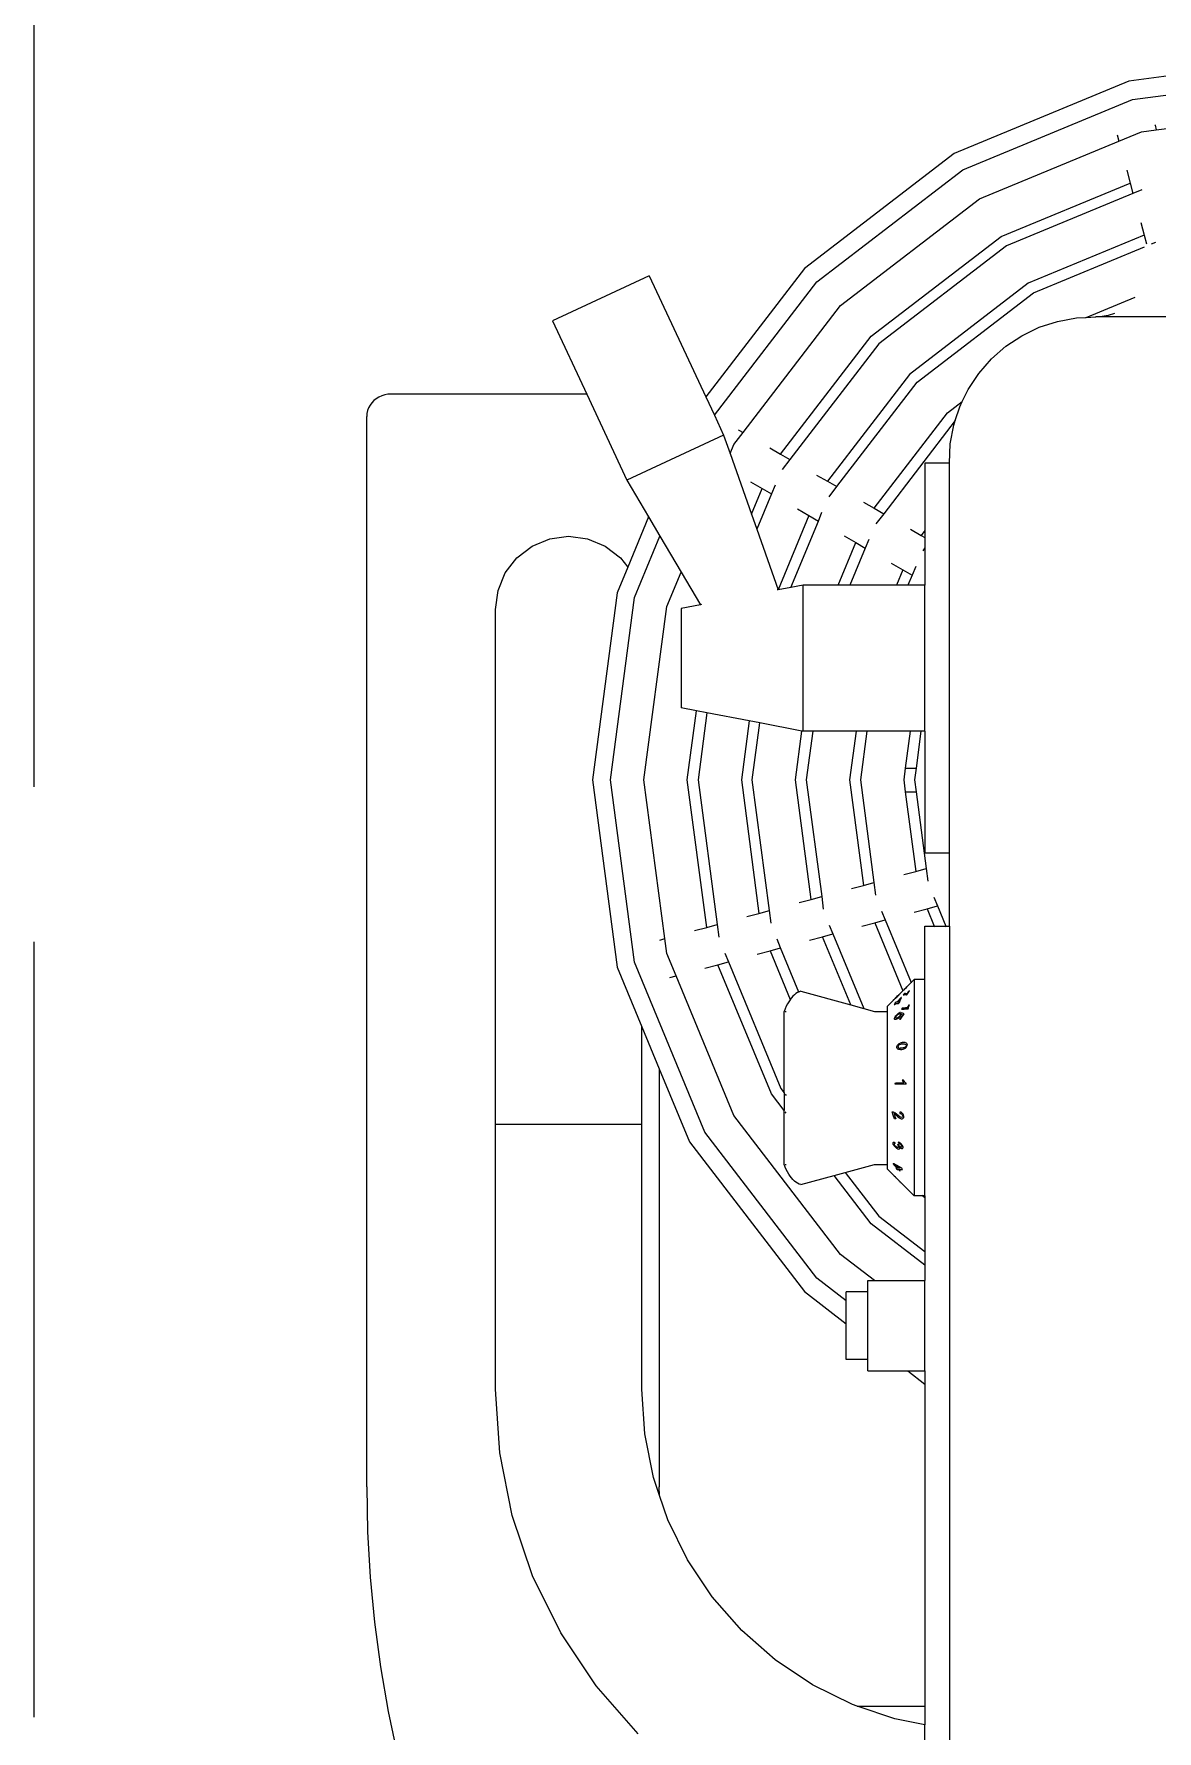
# Model space of a CAD drawing. Header units: millimetres. Extents: x -9564 to 100419, y -25359 to 24346.
# Drawn here: x 89247 to 89615, y -19297 to -18741 of the extents above; entities that cross this region are included whole.
import ezdxf

# ---------------------------------------------------------------- set-up
doc = ezdxf.new("R2010")
doc.units = ezdxf.units.MM
doc.header["$LTSCALE"] = 100
doc.linetypes.add('DASHEDX2', pattern=[3.048, 2.54, -0.508])
doc.layers.add('Area proceso', color=90, linetype='DASHEDX2')
doc.layers.add('Maquinas', color=200, linetype='Continuous')

msp = doc.modelspace()

# ---------------------------------------------------------------- linework, layer by layer
at = {"layer": 'Area proceso'}
msp.add_line((89246.73, -18733.953), (89246.73, -19549.953), dxfattribs=at)
at = {"layer": 'Maquinas'}
for p, q in [((89666.599, -18748.764), (89605.267, -18756.839)), ((89606.53, -18762.856), (89666.25, -18754.994)), ((89605.267, -18756.839), (89548.115, -18780.512)), ((89550.88, -18785.908), (89606.53, -18762.856)), ((89614.283, -18772.823), (89666.25, -18765.982)), ((89609.374, -18773.47), (89614.283, -18772.823)), ((89613.831, -18771.135), (89613.883, -18771.258)), ((89613.883, -18771.258), (89614.283, -18772.823)), ((89556.374, -18795.423), (89602.047, -18776.505)), ((89601.499, -18774.459), (89602.047, -18776.505)), ((89602.047, -18776.505), (89609.374, -18773.47)), ((89548.115, -18780.512), (89499.036, -18818.171)), ((89503.092, -18822.576), (89550.88, -18785.908)), ((89604.581, -18785.961), (89605.716, -18790.199)), ((89510.862, -18830.346), (89556.374, -18795.423)), ((89563.463, -18807.701), (89605.716, -18790.199)), ((89606.633, -18793.623), (89565.235, -18810.771)), ((89605.716, -18790.199), (89606.633, -18793.623)), ((89609.494, -18792.438), (89606.633, -18793.623)), ((89609.167, -18803.08), (89610.303, -18807.317)), ((89520.887, -18840.371), (89563.463, -18807.701)), ((89565.235, -18810.771), (89523.393, -18842.877)), ((89610.303, -18807.317), (89572.324, -18823.049)), ((89574.096, -18826.118), (89610.37, -18811.093)), ((89610.303, -18807.317), (89611.051, -18810.111)), ((89612.741, -18810.111), (89614.081, -18809.556)), ((89448.233, -18820.551), (89416.544, -18835.327)), ((89448.233, -18820.551), (89466.746, -18860.253)), ((89499.036, -18818.171), (89466.746, -18860.253)), ((89469.557, -18866.281), (89503.092, -18822.576)), ((89572.324, -18823.049), (89533.418, -18852.902)), ((89535.924, -18855.408), (89574.096, -18826.118)), ((89591.269, -18834.22), (89607.346, -18827.56)), ((89478.953, -18871.93), (89510.862, -18830.346)), ((89588.113, -18834.361), (89591.105, -18834.287)), ((89591.105, -18834.287), (89591.269, -18834.22)), ((89591.269, -18834.22), (89594.404, -18834.06)), ((89594.404, -18834.06), (89594.501, -18834.06)), ((89596.498, -18833.949), (89594.501, -18834.06)), ((89617.469, -18834.06), (89594.501, -18834.06)), ((89598.558, -18833.562), (89596.498, -18833.949)), ((89600.549, -18832.904), (89598.558, -18833.562)), ((89416.544, -18835.327), (89427.735, -18859.327)), ((89570.261, -18840.198), (89575.932, -18837.458)), ((89575.932, -18837.458), (89581.918, -18835.5)), ((89581.918, -18835.5), (89588.113, -18834.361)), ((89491.231, -18879.018), (89520.887, -18840.371)), ((89523.393, -18842.877), (89494.301, -18880.791)), ((89560.265, -18847.817), (89565.007, -18843.672)), ((89565.007, -18843.672), (89570.261, -18840.198)), ((89556.119, -18852.56), (89560.265, -18847.817)), ((89533.418, -18852.902), (89506.579, -18887.879)), ((89509.649, -18889.652), (89535.924, -18855.408)), ((89552.645, -18857.813), (89556.119, -18852.56)), ((89358.055, -18861.472), (89357.366, -18862.192)), ((89358.84, -18860.84), (89358.055, -18861.472)), ((89359.708, -18860.308), (89358.84, -18860.84)), ((89360.644, -18859.884), (89359.708, -18860.308)), ((89361.633, -18859.576), (89360.644, -18859.884)), ((89362.657, -18859.389), (89361.633, -18859.576)), ((89363.699, -18859.327), (89362.657, -18859.389)), ((89427.735, -18859.327), (89363.699, -18859.327)), ((89427.735, -18859.327), (89440.882, -18887.522)), ((89466.746, -18860.253), (89469.557, -18866.281)), ((89545.949, -18865.434), (89550.739, -18861.758)), ((89549.905, -18863.484), (89550.739, -18861.758)), ((89550.739, -18861.758), (89552.645, -18857.813)), ((89355.785, -18865.694), (89355.716, -18866.65)), ((89355.716, -18973.986), (89355.716, -18866.65)), ((89355.988, -18864.755), (89355.785, -18865.694)), ((89356.324, -18863.848), (89355.988, -18864.755)), ((89356.786, -18862.989), (89356.324, -18863.848)), ((89357.366, -18862.192), (89356.786, -18862.989)), ((89469.557, -18866.281), (89471.596, -18870.654)), ((89521.927, -18896.74), (89545.949, -18865.434)), ((89548.443, -18867.957), (89549.905, -18863.484)), ((89472.571, -18872.745), (89440.882, -18887.522)), ((89471.596, -18870.654), (89472.571, -18872.745)), ((89472.571, -18872.745), (89474.715, -18878.814)), ((89475.939, -18875.858), (89478.953, -18871.93)), ((89477.563, -18871.106), (89477.439, -18871.055)), ((89477.563, -18871.106), (89478.953, -18871.93)), ((89548.443, -18867.957), (89524.996, -18898.513)), ((89546.808, -18875.666), (89547.948, -18869.471)), ((89547.948, -18869.471), (89548.443, -18867.957)), ((89474.715, -18878.814), (89475.939, -18875.858)), ((89474.715, -18878.814), (89481.717, -18898.64)), ((89487.698, -18876.978), (89491.231, -18879.018)), ((89546.507, -18881.957), (89546.808, -18875.666)), ((89491.231, -18879.018), (89494.301, -18880.791)), ((89494.301, -18880.791), (89491.774, -18884.084)), ((89546.507, -18881.957), (89538.524, -18881.957)), ((89538.524, -18881.957), (89538.524, -18903.973)), ((89546.507, -19009.683), (89546.507, -18881.957)), ((89440.882, -18887.522), (89447.991, -18899.567)), ((89481.382, -18888.08), (89485.182, -18890.274)), ((89489.436, -18889.186), (89488.251, -18892.046)), ((89503.045, -18885.839), (89506.579, -18887.879)), ((89506.579, -18887.879), (89509.649, -18889.652)), ((89507.122, -18892.945), (89509.649, -18889.652)), ((89481.717, -18898.64), (89485.182, -18890.274)), ((89488.251, -18892.046), (89483.467, -18903.597)), ((89485.182, -18890.274), (89488.251, -18892.046)), ((89518.393, -18894.7), (89521.927, -18896.74)), ((89447.991, -18899.567), (89441.164, -18916.048)), ((89447.991, -18899.567), (89451.714, -18905.875)), ((89481.717, -18898.64), (89483.467, -18903.597)), ((89500.53, -18899.135), (89490.469, -18923.423)), ((89494.596, -18922.642), (89503.599, -18900.907)), ((89496.73, -18896.941), (89500.53, -18899.135)), ((89500.53, -18899.135), (89503.599, -18900.907)), ((89503.599, -18900.907), (89504.784, -18898.047)), ((89521.927, -18896.74), (89524.996, -18898.513)), ((89524.996, -18898.513), (89522.47, -18901.806)), ((89415.631, -18906.722), (89421.83, -18905.906)), ((89421.83, -18905.906), (89428.028, -18906.722)), ((89443.372, -18926.014), (89451.714, -18905.875)), ((89451.714, -18905.875), (89458.643, -18917.615)), ((89483.467, -18903.597), (89490.469, -18923.423)), ((89512.078, -18905.802), (89515.877, -18907.996)), ((89533.741, -18903.561), (89537.275, -18905.601)), ((89538.524, -18903.973), (89537.275, -18905.601)), ((89537.275, -18905.601), (89538.524, -18906.323)), ((89538.524, -18903.973), (89538.524, -18906.323)), ((89538.524, -18906.323), (89538.524, -18909.745)), ((89404.895, -18912.92), (89409.855, -18909.114)), ((89409.855, -18909.114), (89415.631, -18906.722)), ((89428.028, -18906.722), (89433.804, -18909.114)), ((89433.804, -18909.114), (89438.764, -18912.92)), ((89510.13, -18921.871), (89515.877, -18907.996)), ((89518.947, -18909.768), (89513.934, -18921.871)), ((89515.877, -18907.996), (89518.947, -18909.768)), ((89520.132, -18906.908), (89518.947, -18909.768)), ((89538.524, -18909.745), (89537.817, -18910.667)), ((89538.524, -18909.745), (89538.524, -18921.871)), ((89401.089, -18917.88), (89404.895, -18912.92)), ((89441.164, -18916.048), (89437.704, -18924.402)), ((89438.764, -18912.92), (89441.164, -18916.048)), ((89453.986, -18928.858), (89458.643, -18917.615)), ((89458.643, -18917.615), (89464.967, -18928.331)), ((89527.425, -18914.663), (89531.225, -18916.857)), ((89531.225, -18916.857), (89529.148, -18921.871)), ((89531.225, -18916.857), (89534.295, -18918.629)), ((89535.48, -18915.769), (89534.295, -18918.629)), ((89398.697, -18923.656), (89401.089, -18917.88)), ((89494.596, -18922.642), (89490.469, -18923.423)), ((89498.61, -18921.871), (89494.596, -18922.642)), ((89510.13, -18921.871), (89498.61, -18921.871)), ((89498.61, -18969.769), (89498.61, -18921.871)), ((89513.934, -18921.871), (89510.13, -18921.871)), ((89529.148, -18921.871), (89513.934, -18921.871)), ((89532.952, -18921.871), (89529.148, -18921.871)), ((89534.295, -18918.629), (89532.952, -18921.871)), ((89538.524, -18921.871), (89532.952, -18921.871)), ((89538.524, -18969.769), (89538.524, -18921.871)), ((89397.881, -18929.854), (89398.697, -18923.656)), ((89437.704, -18924.402), (89429.63, -18985.734)), ((89435.51, -18985.734), (89443.372, -18926.014)), ((89464.967, -18928.331), (89458.695, -18929.535)), ((89465.316, -18928.264), (89464.967, -18928.331)), ((89490.469, -18923.423), (89490.139, -18923.498)), ((89397.881, -19098.46), (89397.881, -18929.854)), ((89446.498, -18985.734), (89453.986, -18928.858)), ((89458.695, -18929.535), (89458.695, -18962.105)), ((89463.661, -18963.058), (89458.695, -18962.105)), ((89460.675, -18985.734), (89463.661, -18963.058)), ((89467.118, -18963.722), (89463.661, -18963.058)), ((89467.118, -18963.722), (89464.22, -18985.734)), ((89480.946, -18966.377), (89467.118, -18963.722)), ((89480.946, -18966.377), (89478.397, -18985.734)), ((89484.403, -18967.041), (89480.946, -18966.377)), ((89481.942, -18985.734), (89484.403, -18967.041)), ((89498.231, -18969.696), (89484.403, -18967.041)), ((89496.119, -18985.734), (89498.231, -18969.696)), ((89498.61, -18969.769), (89498.231, -18969.696)), ((89501.765, -18969.769), (89498.61, -18969.769)), ((89501.765, -18969.769), (89499.664, -18985.734)), ((89515.943, -18969.769), (89501.765, -18969.769)), ((89515.943, -18969.769), (89513.841, -18985.734)), ((89519.487, -18969.769), (89515.943, -18969.769)), ((89519.487, -18969.769), (89517.386, -18985.734)), ((89533.665, -18969.769), (89519.487, -18969.769)), ((89533.665, -18969.769), (89532.071, -18981.878)), ((89537.209, -18969.769), (89533.665, -18969.769)), ((89537.209, -18969.769), (89535.615, -18981.878)), ((89538.524, -18969.769), (89537.209, -18969.769)), ((89538.524, -18969.769), (89538.524, -19009.683)), ((89355.785, -18973.986), (89355.716, -18973.986)), ((89355.716, -19217.238), (89355.716, -18973.986)), ((89532.071, -18981.878), (89531.563, -18985.734)), ((89532.071, -18981.878), (89535.615, -18981.878)), ((89535.615, -18981.878), (89535.108, -18985.734)), ((89429.63, -18985.734), (89437.704, -19047.067)), ((89443.372, -19045.454), (89435.51, -18985.734)), ((89453.339, -19037.701), (89446.498, -18985.734)), ((89467.034, -19034.032), (89460.675, -18985.734)), ((89464.22, -18985.734), (89470.457, -19033.114)), ((89478.397, -18985.734), (89484.152, -19029.445)), ((89487.575, -19028.527), (89481.942, -18985.734)), ((89501.27, -19024.858), (89496.119, -18985.734)), ((89499.664, -18985.734), (89504.694, -19023.941)), ((89513.841, -18985.734), (89518.388, -19020.271)), ((89517.386, -18985.734), (89521.812, -19019.354)), ((89531.563, -18985.734), (89532.075, -18989.621)), ((89532.075, -18989.621), (89535.506, -19015.684)), ((89532.075, -18989.621), (89535.619, -18989.621)), ((89535.108, -18985.734), (89535.619, -18989.621)), ((89535.619, -18989.621), (89538.93, -19014.767)), ((89546.507, -19009.683), (89538.524, -19009.683)), ((89546.507, -19023.519), (89546.507, -19009.683)), ((89531.565, -19016.741), (89535.506, -19015.684)), ((89535.506, -19015.684), (89538.93, -19014.767)), ((89538.93, -19014.767), (89539.472, -19018.882)), ((89514.447, -19021.327), (89518.388, -19020.271)), ((89518.388, -19020.271), (89521.812, -19019.354)), ((89521.812, -19019.354), (89522.353, -19023.469)), ((89484.152, -19029.445), (89487.575, -19028.527)), ((89488.117, -19032.643), (89487.575, -19028.527)), ((89497.328, -19025.914), (89501.27, -19024.858)), ((89501.27, -19024.858), (89504.694, -19023.941)), ((89504.694, -19023.941), (89505.235, -19028.056)), ((89524.308, -19028.73), (89525.493, -19031.591)), ((89534.95, -19029.057), (89539.188, -19027.921)), ((89539.188, -19027.921), (89542.611, -19027.004)), ((89539.188, -19027.921), (89541.553, -19033.632)), ((89541.426, -19024.143), (89542.611, -19027.004)), ((89542.611, -19027.004), (89545.356, -19033.632)), ((89546.507, -19033.632), (89546.507, -19023.519)), ((89463.092, -19035.088), (89467.034, -19034.032)), ((89467.034, -19034.032), (89470.457, -19033.114)), ((89470.457, -19033.114), (89470.999, -19037.229)), ((89480.21, -19030.501), (89484.152, -19029.445)), ((89507.19, -19033.317), (89508.375, -19036.177)), ((89517.832, -19033.643), (89522.069, -19032.508)), ((89522.069, -19032.508), (89525.493, -19031.591)), ((89522.069, -19032.508), (89531.311, -19054.818)), ((89525.493, -19031.591), (89533.977, -19052.073)), ((89538.524, -19033.632), (89541.553, -19033.632)), ((89538.524, -19051.077), (89538.524, -19033.632)), ((89541.553, -19033.632), (89541.638, -19033.836)), ((89541.553, -19033.632), (89545.356, -19033.632)), ((89545.356, -19033.632), (89546.507, -19033.632)), ((89545.356, -19033.632), (89545.441, -19033.836)), ((89546.507, -19033.632), (89546.507, -19321.015)), ((89451.65, -19038.154), (89453.339, -19037.701)), ((89453.986, -19042.61), (89453.339, -19037.701)), ((89491.257, -19040.764), (89490.072, -19037.903)), ((89500.713, -19038.23), (89504.951, -19037.095)), ((89504.951, -19037.095), (89508.375, -19036.177)), ((89514.194, -19059.408), (89504.951, -19037.095)), ((89508.375, -19036.177), (89518.482, -19060.578)), ((89466.423, -19101.104), (89443.372, -19045.454)), ((89457.021, -19049.938), (89453.986, -19042.61)), ((89470.715, -19046.268), (89474.139, -19045.351)), ((89472.954, -19042.49), (89474.139, -19045.351)), ((89474.139, -19045.351), (89491.287, -19086.75)), ((89483.595, -19042.817), (89487.833, -19041.682)), ((89487.833, -19041.682), (89491.257, -19040.764)), ((89487.833, -19041.682), (89494.426, -19057.598)), ((89497.232, -19055.19), (89491.257, -19040.764)), ((89437.704, -19047.067), (89445.778, -19066.559)), ((89454.975, -19050.486), (89457.021, -19049.938)), ((89475.939, -19095.611), (89457.021, -19049.938)), ((89466.477, -19047.404), (89470.715, -19046.268)), ((89488.217, -19088.522), (89470.715, -19046.268)), ((89533.977, -19052.073), (89534.98, -19051.077)), ((89538.524, -19051.077), (89534.98, -19051.077)), ((89534.98, -19051.077), (89534.98, -19121.956)), ((89538.524, -19121.92), (89538.524, -19051.077)), ((89495.275, -19056.588), (89494.796, -19057.12)), ((89495.771, -19056.121), (89495.275, -19056.588)), ((89496.282, -19055.724), (89495.771, -19056.121)), ((89496.805, -19055.396), (89496.282, -19055.724)), ((89497.232, -19055.19), (89496.805, -19055.396)), ((89497.338, -19055.139), (89497.232, -19055.19)), ((89497.878, -19054.955), (89497.338, -19055.139)), ((89497.878, -19054.955), (89514.194, -19059.408)), ((89526.119, -19059.888), (89531.311, -19054.818)), ((89529.359, -19056.673), (89529.085, -19056.944)), ((89529.416, -19056.635), (89529.171, -19056.879)), ((89529.227, -19056.893), (89529.504, -19056.619)), ((89529.473, -19056.628), (89529.241, -19056.857)), ((89529.262, -19056.783), (89529.408, -19056.638)), ((89529.302, -19056.748), (89529.561, -19056.488)), ((89529.661, -19056.371), (89529.359, -19056.673)), ((89529.408, -19056.638), (89529.643, -19056.403)), ((89529.637, -19056.416), (89529.416, -19056.635)), ((89529.701, -19056.399), (89529.473, -19056.628)), ((89529.504, -19056.619), (89529.701, -19056.42)), ((89529.561, -19056.488), (89529.63, -19056.419)), ((89529.63, -19056.419), (89529.661, -19056.371)), ((89529.837, -19056.215), (89529.637, -19056.416)), ((89529.643, -19056.403), (89529.839, -19056.206)), ((89529.883, -19056.212), (89529.701, -19056.399)), ((89529.701, -19056.42), (89529.869, -19056.248)), ((89530.017, -19056.035), (89529.837, -19056.215)), ((89529.839, -19056.206), (89529.988, -19056.055)), ((89529.869, -19056.248), (89530.039, -19056.074)), ((89530.012, -19056.075), (89529.883, -19056.212)), ((89529.988, -19056.055), (89530.083, -19055.955)), ((89530.076, -19055.998), (89530.012, -19056.075)), ((89530.178, -19055.873), (89530.017, -19056.035)), ((89530.039, -19056.074), (89530.183, -19055.927)), ((89530.51, -19055.57), (89530.076, -19055.998)), ((89530.083, -19055.955), (89530.514, -19055.527)), ((89530.311, -19055.738), (89530.178, -19055.873)), ((89530.183, -19055.927), (89530.304, -19055.8)), ((89530.304, -19055.8), (89530.399, -19055.699)), ((89530.412, -19055.635), (89530.311, -19055.738)), ((89530.399, -19055.699), (89530.467, -19055.622)), ((89530.48, -19055.565), (89530.412, -19055.635)), ((89530.467, -19055.622), (89530.51, -19055.57)), ((89530.514, -19055.527), (89530.48, -19055.565)), ((89531.311, -19054.818), (89533.977, -19052.073)), ((89531.779, -19055.636), (89531.367, -19056.063)), ((89531.367, -19056.063), (89531.7, -19056.063)), ((89531.608, -19054.429), (89531.699, -19054.429)), ((89532.064, -19054.001), (89531.634, -19054.429)), ((89531.699, -19054.429), (89531.976, -19054.153)), ((89532.477, -19056.063), (89531.7, -19056.063)), ((89532.155, -19055.636), (89531.779, -19055.636)), ((89531.976, -19054.153), (89532.117, -19054.003)), ((89532.093, -19054.001), (89532.039, -19054.001)), ((89532.486, -19053.596), (89532.093, -19054.001)), ((89532.336, -19053.773), (89532.117, -19054.003)), ((89532.155, -19055.636), (89532.671, -19055.636)), ((89532.336, -19053.773), (89532.619, -19053.482)), ((89532.477, -19056.063), (89532.553, -19056.063)), ((89532.929, -19053.146), (89532.486, -19053.596)), ((89532.553, -19056.063), (89532.806, -19055.788)), ((89532.619, -19053.482), (89532.948, -19053.146)), ((89532.787, -19055.457), (89532.671, -19055.636)), ((89532.948, -19055.23), (89532.787, -19055.457)), ((89532.817, -19055.751), (89532.863, -19055.637)), ((89532.863, -19055.637), (89532.995, -19055.407)), ((89533.293, -19054.78), (89532.948, -19055.23)), ((89532.995, -19055.407), (89533.19, -19055.116)), ((89533.19, -19055.116), (89533.44, -19054.78)), ((89533.44, -19054.78), (89533.293, -19054.78)), ((89533.977, -19052.073), (89534.007, -19052.145)), ((89492.726, -19060.676), (89492.391, -19061.544)), ((89492.391, -19088.189), (89492.391, -19061.544)), ((89493.09, -19059.856), (89492.726, -19060.676)), ((89492.726, -19061.544), (89493.09, -19061.544)), ((89493.481, -19059.087), (89493.09, -19059.856)), ((89493.897, -19058.372), (89493.481, -19059.087)), ((89494.336, -19057.716), (89493.897, -19058.372)), ((89494.426, -19057.598), (89494.336, -19057.716)), ((89494.796, -19057.12), (89494.426, -19057.598)), ((89514.194, -19059.408), (89518.482, -19060.578)), ((89518.482, -19060.578), (89522.022, -19061.544)), ((89522.022, -19061.544), (89526.119, -19061.544)), ((89526.119, -19059.888), (89526.119, -19061.544)), ((89526.119, -19061.544), (89526.119, -19111.681)), ((89528.217, -19057.81), (89528.255, -19057.767)), ((89528.307, -19057.726), (89528.241, -19057.789)), ((89528.255, -19057.767), (89528.341, -19057.678)), ((89528.415, -19057.622), (89528.307, -19057.726)), ((89528.341, -19057.678), (89528.385, -19057.638)), ((89528.385, -19057.638), (89528.6, -19057.433)), ((89528.564, -19057.477), (89528.415, -19057.622)), ((89528.428, -19059.43), (89528.871, -19058.959)), ((89528.567, -19059.43), (89528.428, -19059.43)), ((89528.431, -19057.638), (89528.474, -19057.607)), ((89528.534, -19057.517), (89528.452, -19057.608)), ((89528.474, -19057.607), (89528.58, -19057.511)), ((89528.677, -19057.367), (89528.534, -19057.517)), ((89528.745, -19057.299), (89528.564, -19057.477)), ((89528.857, -19059.121), (89528.567, -19059.43)), ((89528.58, -19057.511), (89528.745, -19057.356)), ((89528.583, -19058.959), (89528.994, -19058.531)), ((89528.6, -19057.433), (89528.881, -19057.158)), ((89528.857, -19058.959), (89528.623, -19058.959)), ((89528.718, -19057.307), (89528.674, -19057.356)), ((89528.881, -19057.158), (89528.677, -19057.367)), ((89528.689, -19057.343), (89528.731, -19057.304)), ((89528.776, -19057.247), (89528.718, -19057.307)), ((89528.731, -19057.304), (89528.798, -19057.239)), ((89528.947, -19057.1), (89528.745, -19057.299)), ((89528.745, -19057.356), (89528.957, -19057.151)), ((89528.859, -19057.163), (89528.776, -19057.247)), ((89528.798, -19057.239), (89528.891, -19057.148)), ((89529.01, -19058.959), (89528.857, -19059.121)), ((89528.924, -19057.159), (89528.874, -19057.199)), ((89528.966, -19057.06), (89528.879, -19057.143)), ((89528.881, -19057.185), (89528.917, -19057.144)), ((89528.891, -19057.148), (89529.003, -19057.038)), ((89528.917, -19057.144), (89528.981, -19057.076)), ((89529.052, -19057.039), (89528.924, -19057.159)), ((89529.171, -19056.879), (89528.947, -19057.1)), ((89528.957, -19057.151), (89529.227, -19056.893)), ((89529.085, -19056.944), (89528.966, -19057.06)), ((89528.981, -19057.076), (89529.073, -19056.98)), ((89529.078, -19058.531), (89528.994, -19058.531)), ((89529.003, -19057.038), (89529.127, -19056.916)), ((89529.01, -19058.959), (89529.326, -19058.959)), ((89529.241, -19056.857), (89529.052, -19057.039)), ((89529.073, -19056.98), (89529.302, -19056.748)), ((89529.274, -19058.531), (89529.078, -19058.531)), ((89529.127, -19056.916), (89529.262, -19056.783)), ((89530.697, -19057.019), (89529.274, -19058.531)), ((89529.326, -19058.959), (89529.892, -19058.959)), ((89529.413, -19058.531), (89530.44, -19057.44)), ((89529.792, -19058.531), (89529.413, -19058.531)), ((89529.761, -19062.244), (89529.561, -19062.405)), ((89529.955, -19062.109), (89529.761, -19062.244)), ((89530, -19058.531), (89529.792, -19058.531)), ((89529.892, -19058.959), (89530.212, -19058.609)), ((89530.135, -19062.007), (89529.955, -19062.109)), ((89530.088, -19058.259), (89530, -19058.531)), ((89530.44, -19057.44), (89530.088, -19058.259)), ((89530.138, -19062.349), (89530.467, -19061.9)), ((89530.306, -19061.938), (89530.156, -19061.998)), ((89530.212, -19058.609), (89530.433, -19057.942)), ((89530.467, -19061.9), (89530.306, -19061.938)), ((89530.433, -19057.942), (89530.836, -19057.019)), ((89530.869, -19061.976), (89530.521, -19062.378)), ((89530.836, -19057.019), (89530.697, -19057.019)), ((89531.179, -19060.376), (89530.827, -19060.804)), ((89530.827, -19060.804), (89531.657, -19060.804)), ((89531.466, -19062.21), (89530.869, -19061.976)), ((89531.179, -19060.376), (89532.166, -19060.376)), ((89531.76, -19062.314), (89531.466, -19062.21)), ((89532.954, -19060.804), (89531.657, -19060.804)), ((89532.804, -19060.376), (89532.195, -19060.376)), ((89532.852, -19060.198), (89532.804, -19060.376)), ((89532.937, -19059.971), (89532.852, -19060.198)), ((89533.08, -19059.672), (89532.937, -19059.971)), ((89532.954, -19060.804), (89533.17, -19060.528)), ((89533.162, -19059.521), (89533.08, -19059.672)), ((89533.145, -19060.378), (89533.176, -19060.148)), ((89533.17, -19060.528), (89533.145, -19060.378)), ((89533.27, -19059.521), (89533.162, -19059.521)), ((89533.176, -19060.148), (89533.265, -19059.857)), ((89533.265, -19059.857), (89533.412, -19059.521)), ((89533.412, -19059.521), (89533.27, -19059.521)), ((89445.778, -19098.46), (89445.778, -19066.559)), ((89445.778, -19066.559), (89451.511, -19080.399)), ((89528.524, -19063.935), (89528.551, -19063.752)), ((89528.542, -19064.056), (89528.524, -19063.935)), ((89528.598, -19064.142), (89528.542, -19064.056)), ((89528.551, -19063.752), (89528.636, -19063.539)), ((89528.691, -19064.194), (89528.598, -19064.142)), ((89528.636, -19063.539), (89528.777, -19063.295)), ((89528.822, -19064.211), (89528.691, -19064.194)), ((89528.777, -19063.295), (89528.977, -19063.02)), ((89528.996, -19064.191), (89528.822, -19064.211)), ((89528.958, -19063.43), (89528.933, -19063.543)), ((89528.933, -19063.543), (89528.939, -19063.636)), ((89528.939, -19063.636), (89528.978, -19063.703)), ((89529.01, -19063.305), (89528.958, -19063.43)), ((89528.977, -19063.02), (89529.165, -19062.793)), ((89528.978, -19063.703), (89529.049, -19063.743)), ((89529.185, -19064.132), (89528.996, -19064.191)), ((89529.09, -19063.168), (89529.01, -19063.305)), ((89529.049, -19063.743), (89529.154, -19063.757)), ((89529.198, -19063.02), (89529.09, -19063.168)), ((89529.154, -19063.757), (89529.273, -19063.744)), ((89529.605, -19063.897), (89529.185, -19064.132)), ((89529.188, -19062.768), (89529.561, -19062.405)), ((89529.411, -19062.782), (89529.198, -19063.02)), ((89529.273, -19063.744), (89529.535, -19063.641)), ((89529.646, -19062.581), (89529.411, -19062.782)), ((89529.678, -19063.551), (89529.535, -19063.641)), ((89529.605, -19063.897), (89529.822, -19063.731)), ((89529.646, -19062.581), (89529.892, -19062.432)), ((89529.824, -19063.44), (89529.678, -19063.551)), ((89529.822, -19063.731), (89530.025, -19063.548)), ((89529.965, -19063.314), (89529.824, -19063.44)), ((89529.892, -19062.432), (89530.138, -19062.349)), ((89530.102, -19063.171), (89529.965, -19063.314)), ((89530.025, -19063.548), (89530.215, -19063.346)), ((89530.234, -19063.013), (89530.102, -19063.171)), ((89531.228, -19062.656), (89530.193, -19064.047)), ((89530.193, -19064.047), (89530.47, -19064.047)), ((89530.215, -19063.346), (89530.392, -19063.127)), ((89530.374, -19062.816), (89530.234, -19063.013)), ((89530.468, -19062.639), (89530.374, -19062.816)), ((89530.392, -19063.127), (89530.51, -19062.956)), ((89530.517, -19062.491), (89530.468, -19062.639)), ((89530.47, -19064.047), (89531.76, -19062.314)), ((89530.51, -19062.956), (89530.533, -19062.916)), ((89530.521, -19062.378), (89530.517, -19062.491)), ((89530.533, -19062.916), (89530.613, -19062.79)), ((89530.613, -19062.79), (89530.762, -19062.468)), ((89530.762, -19062.468), (89530.994, -19062.567)), ((89530.994, -19062.567), (89531.228, -19062.656)), ((89529.299, -19073.379), (89529.308, -19073.229)), ((89529.321, -19073.513), (89529.299, -19073.379)), ((89529.308, -19073.229), (89529.347, -19073.063)), ((89529.347, -19073.063), (89529.416, -19072.879)), ((89529.416, -19072.879), (89529.542, -19072.641)), ((89529.542, -19072.641), (89529.697, -19072.43)), ((89529.687, -19073.021), (89529.678, -19073.151)), ((89529.678, -19073.151), (89529.706, -19073.269)), ((89529.734, -19072.879), (89529.687, -19073.021)), ((89529.697, -19072.43), (89529.8, -19072.327)), ((89529.706, -19073.269), (89529.772, -19073.375)), ((89529.813, -19072.738), (89529.734, -19072.879)), ((89529.772, -19073.375), (89529.894, -19073.463)), ((89529.8, -19072.327), (89529.884, -19072.245)), ((89529.918, -19072.608), (89529.813, -19072.738)), ((89529.884, -19072.245), (89530.1, -19072.088)), ((89530.051, -19072.49), (89529.918, -19072.608)), ((89530.41, -19072.296), (89530.051, -19072.49)), ((89530.1, -19072.088), (89530.396, -19071.937)), ((89530.729, -19071.829), (89530.396, -19071.937)), ((89530.41, -19072.296), (89530.663, -19072.233)), ((89530.663, -19072.233), (89530.97, -19072.196)), ((89530.95, -19071.791), (89530.729, -19071.829)), ((89531.104, -19071.765), (89530.95, -19071.791)), ((89530.97, -19072.196), (89531.331, -19072.183)), ((89531.526, -19071.743), (89531.104, -19071.765)), ((89531.331, -19072.183), (89531.682, -19072.197)), ((89532.015, -19071.775), (89531.526, -19071.743)), ((89531.847, -19073.375), (89531.649, -19073.463)), ((89531.682, -19072.197), (89531.959, -19072.238)), ((89532.004, -19073.269), (89531.847, -19073.375)), ((89531.959, -19072.238), (89532.296, -19072.404)), ((89532.209, -19073.048), (89532.004, -19073.269)), ((89532.015, -19071.775), (89532.368, -19071.87)), ((89532.148, -19073.555), (89532.336, -19073.372)), ((89532.312, -19072.875), (89532.233, -19073.018)), ((89532.296, -19072.404), (89532.352, -19072.499)), ((89532.36, -19072.735), (89532.312, -19072.875)), ((89532.336, -19073.372), (89532.503, -19073.143)), ((89532.352, -19072.499), (89532.374, -19072.61)), ((89532.374, -19072.61), (89532.36, -19072.735)), ((89532.599, -19072.028), (89532.368, -19071.87)), ((89532.503, -19073.143), (89532.631, -19072.879)), ((89532.725, -19072.248), (89532.599, -19072.028)), ((89532.631, -19072.879), (89532.699, -19072.697)), ((89532.699, -19072.697), (89532.738, -19072.532)), ((89532.747, -19072.382), (89532.725, -19072.248)), ((89532.738, -19072.532), (89532.747, -19072.382)), ((89529.448, -19073.733), (89529.321, -19073.513)), ((89529.68, -19073.89), (89529.448, -19073.733)), ((89529.967, -19073.967), (89529.68, -19073.89)), ((89529.894, -19073.463), (89530.365, -19073.563)), ((89530.538, -19074.016), (89529.967, -19073.967)), ((89530.713, -19073.576), (89530.365, -19073.563)), ((89530.538, -19074.016), (89530.978, -19073.996)), ((89530.939, -19073.568), (89530.713, -19073.576)), ((89531.079, -19073.563), (89530.939, -19073.568)), ((89530.978, -19073.996), (89531.334, -19073.937)), ((89531.392, -19073.526), (89531.079, -19073.563)), ((89531.334, -19073.937), (89531.632, -19073.844)), ((89531.649, -19073.463), (89531.392, -19073.526)), ((89531.632, -19073.844), (89531.899, -19073.721)), ((89531.899, -19073.721), (89532.148, -19073.555)), ((89451.511, -19080.399), (89461.378, -19104.219)), ((89451.511, -19080.399), (89451.511, -19217.238)), ((89531.103, -19084.072), (89531.289, -19084.522)), ((89531.518, -19084.072), (89531.103, -19084.072)), ((89531.679, -19084.408), (89531.518, -19084.072)), ((89531.878, -19084.699), (89531.679, -19084.408)), ((89492.391, -19093.961), (89488.217, -19088.522)), ((89491.287, -19086.75), (89492.391, -19088.189)), ((89492.391, -19088.189), (89492.391, -19093.961)), ((89492.726, -19088.626), (89493.09, -19089.1)), ((89528.799, -19085.355), (89528.803, -19085.12)), ((89532.319, -19085.355), (89528.799, -19085.355)), ((89528.803, -19085.12), (89528.818, -19084.927)), ((89528.818, -19084.927), (89531.553, -19084.927)), ((89531.289, -19084.522), (89531.419, -19084.749)), ((89531.419, -19084.749), (89531.553, -19084.927)), ((89532.097, -19084.929), (89531.878, -19084.699)), ((89532.144, -19084.961), (89532.097, -19084.929)), ((89532.144, -19084.961), (89532.323, -19085.079)), ((89532.319, -19085.355), (89532.323, -19085.079)), ((89510.862, -19141.123), (89475.939, -19095.611)), ((89492.391, -19111.681), (89492.391, -19093.961)), ((89493.09, -19094.872), (89492.726, -19094.398)), ((89527.806, -19094.411), (89527.955, -19094.421)), ((89528.217, -19095.803), (89527.806, -19094.411)), ((89527.955, -19094.421), (89528.106, -19094.461)), ((89528.106, -19094.461), (89528.365, -19094.575)), ((89528.365, -19094.575), (89528.635, -19094.743)), ((89528.377, -19095.005), (89528.654, -19095.944)), ((89528.653, -19095.186), (89528.377, -19095.005)), ((89529.85, -19095.778), (89528.635, -19094.743)), ((89529.221, -19095.68), (89528.653, -19095.186)), ((89530.233, -19094.492), (89530.249, -19094.611)), ((89530.468, -19094.53), (89530.233, -19094.492)), ((89530.249, -19094.611), (89530.312, -19094.932)), ((89530.312, -19094.932), (89530.607, -19094.98)), ((89530.682, -19094.599), (89530.468, -19094.53)), ((89530.607, -19094.98), (89530.74, -19095.038)), ((89530.875, -19094.7), (89530.682, -19094.599)), ((89530.74, -19095.038), (89530.861, -19095.119)), ((89530.861, -19095.119), (89530.969, -19095.22)), ((89531.023, -19094.814), (89530.875, -19094.7)), ((89530.969, -19095.22), (89531.059, -19095.336)), ((89531.203, -19094.992), (89531.047, -19094.832)), ((89531.059, -19095.336), (89531.186, -19095.614)), ((89531.186, -19095.614), (89531.222, -19095.879)), ((89531.335, -19095.177), (89531.203, -19094.992)), ((89531.444, -19095.388), (89531.335, -19095.177)), ((89531.529, -19095.623), (89531.444, -19095.388)), ((89531.583, -19095.861), (89531.529, -19095.623)), ((89397.881, -19185.306), (89397.881, -19098.46)), ((89397.881, -19098.46), (89445.778, -19098.46)), ((89445.778, -19185.306), (89445.778, -19098.46)), ((89503.092, -19148.892), (89466.423, -19101.104)), ((89528.541, -19096.715), (89528.217, -19095.803)), ((89528.928, -19096.715), (89528.541, -19096.715)), ((89528.654, -19095.944), (89528.928, -19096.715)), ((89529.221, -19095.68), (89529.673, -19096.076)), ((89529.673, -19096.076), (89530.006, -19096.34)), ((89530.245, -19096.07), (89529.85, -19095.778)), ((89530.006, -19096.34), (89530.121, -19096.416)), ((89530.121, -19096.416), (89530.269, -19096.51)), ((89530.544, -19096.22), (89530.245, -19096.07)), ((89530.269, -19096.51), (89530.504, -19096.624)), ((89530.504, -19096.624), (89530.719, -19096.688)), ((89530.799, -19096.27), (89530.544, -19096.22)), ((89530.719, -19096.688), (89530.922, -19096.71)), ((89531.011, -19096.225), (89530.799, -19096.27)), ((89530.922, -19096.71), (89531.008, -19096.701)), ((89531.008, -19096.701), (89531.104, -19096.691)), ((89531.158, -19096.088), (89531.011, -19096.225)), ((89531.104, -19096.691), (89531.261, -19096.637)), ((89531.222, -19095.879), (89531.158, -19096.088)), ((89531.261, -19096.637), (89531.392, -19096.545)), ((89531.392, -19096.545), (89531.496, -19096.417)), ((89531.496, -19096.417), (89531.566, -19096.258)), ((89531.566, -19096.258), (89531.595, -19096.073)), ((89531.595, -19096.073), (89531.583, -19095.861)), ((89461.378, -19104.219), (89499.036, -19153.297)), ((89528.056, -19104.68), (89528.086, -19104.545)), ((89528.064, -19104.841), (89528.056, -19104.68)), ((89528.11, -19105.022), (89528.064, -19104.841)), ((89528.086, -19104.545), (89528.153, -19104.442)), ((89528.148, -19105.11), (89528.11, -19105.022)), ((89528.202, -19105.222), (89528.148, -19105.11)), ((89528.153, -19104.442), (89528.256, -19104.372)), ((89528.338, -19105.442), (89528.202, -19105.222)), ((89528.256, -19104.372), (89528.395, -19104.334)), ((89528.518, -19105.685), (89528.338, -19105.442)), ((89528.395, -19104.334), (89528.709, -19104.762)), ((89528.526, -19104.862), (89528.455, -19105.013)), ((89528.455, -19105.013), (89528.484, -19105.209)), ((89528.484, -19105.209), (89528.569, -19105.383)), ((89528.712, -19105.907), (89528.518, -19105.685)), ((89528.709, -19104.762), (89528.526, -19104.862)), ((89528.569, -19105.383), (89528.603, -19105.444)), ((89528.603, -19105.444), (89528.711, -19105.59)), ((89528.711, -19105.59), (89528.831, -19105.723)), ((89529.144, -19106.284), (89528.712, -19105.907)), ((89528.831, -19105.723), (89528.962, -19105.844)), ((89529.384, -19106.11), (89528.962, -19105.844)), ((89529.144, -19106.284), (89529.367, -19106.429)), ((89529.367, -19106.429), (89529.575, -19106.533)), ((89529.512, -19106.149), (89529.384, -19106.11)), ((89529.499, -19105.178), (89529.726, -19105.48)), ((89529.824, -19105.226), (89529.499, -19105.178)), ((89529.631, -19106.162), (89529.512, -19106.149)), ((89529.575, -19106.533), (89529.768, -19106.596)), ((89529.732, -19106.133), (89529.631, -19106.162)), ((89529.726, -19105.48), (89529.859, -19105.751)), ((89529.804, -19106.114), (89529.732, -19106.133)), ((89529.761, -19104.377), (89529.93, -19104.769)), ((89529.958, -19104.429), (89529.761, -19104.377)), ((89529.768, -19106.596), (89529.945, -19106.616)), ((89529.856, -19106.054), (89529.804, -19106.114)), ((89529.863, -19105.295), (89529.824, -19105.226)), ((89529.883, -19105.97), (89529.856, -19106.054)), ((89529.859, -19105.751), (89529.885, -19105.867)), ((89530.055, -19105.554), (89529.863, -19105.295)), ((89529.885, -19105.867), (89529.883, -19105.97)), ((89529.945, -19106.616), (89530.146, -19106.574)), ((89529.948, -19104.805), (89530.033, -19104.83)), ((89530.15, -19104.505), (89529.958, -19104.429)), ((89530.033, -19104.83), (89530.216, -19104.882)), ((89530.285, -19105.787), (89530.055, -19105.554)), ((89530.146, -19106.574), (89530.237, -19106.459)), ((89530.336, -19104.607), (89530.15, -19104.505)), ((89530.18, -19105.965), (89530.412, -19106.174)), ((89530.267, -19106.24), (89530.18, -19105.965)), ((89530.216, -19104.882), (89530.457, -19105.019)), ((89530.25, -19106.445), (89530.267, -19106.24)), ((89530.408, -19105.882), (89530.285, -19105.787)), ((89530.516, -19104.734), (89530.336, -19104.607)), ((89530.53, -19105.951), (89530.408, -19105.882)), ((89530.412, -19106.174), (89530.637, -19106.324)), ((89530.457, -19105.019), (89530.659, -19105.204)), ((89530.687, -19104.881), (89530.516, -19104.734)), ((89530.65, -19105.992), (89530.53, -19105.951)), ((89530.637, -19106.324), (89530.848, -19106.415)), ((89530.768, -19106.005), (89530.65, -19105.992)), ((89530.659, -19105.204), (89530.837, -19105.435)), ((89530.842, -19105.046), (89530.687, -19104.881)), ((89530.912, -19105.966), (89530.768, -19106.005)), ((89530.837, -19105.435), (89530.95, -19105.664)), ((89530.984, -19105.227), (89530.842, -19105.046)), ((89530.848, -19106.415), (89531.037, -19106.445)), ((89530.974, -19105.846), (89530.912, -19105.966)), ((89530.95, -19105.664), (89530.974, -19105.846)), ((89531.111, -19105.425), (89530.984, -19105.227)), ((89531.037, -19106.445), (89531.198, -19106.413)), ((89531.143, -19105.493), (89531.111, -19105.425)), ((89531.255, -19105.699), (89531.143, -19105.493)), ((89531.198, -19106.413), (89531.31, -19106.318)), ((89531.341, -19105.951), (89531.255, -19105.699)), ((89531.31, -19106.318), (89531.361, -19106.163)), ((89531.361, -19106.163), (89531.341, -19105.951)), ((89492.726, -19112.549), (89492.391, -19111.681)), ((89492.726, -19111.681), (89493.09, -19111.681)), ((89512.427, -19114.3), (89522.022, -19111.681)), ((89522.022, -19111.681), (89526.119, -19111.681)), ((89526.119, -19111.681), (89526.119, -19113.145)), ((89528.146, -19111.343), (89528.342, -19111.343)), ((89529.467, -19112.854), (89528.146, -19111.343)), ((89528.342, -19111.343), (89529.467, -19112.054)), ((89528.709, -19111.763), (89529.663, -19112.854)), ((89530.311, -19112.769), (89528.709, -19111.763)), ((89530.896, -19112.933), (89529.467, -19112.054)), ((89493.09, -19113.369), (89492.726, -19112.549)), ((89493.481, -19114.139), (89493.09, -19113.369)), ((89493.897, -19114.853), (89493.481, -19114.139)), ((89494.336, -19115.51), (89493.897, -19114.853)), ((89494.796, -19116.106), (89494.336, -19115.51)), ((89495.275, -19116.638), (89494.796, -19116.106)), ((89495.771, -19117.104), (89495.275, -19116.638)), ((89496.282, -19117.502), (89495.771, -19117.104)), ((89496.805, -19117.83), (89496.282, -19117.502)), ((89497.338, -19118.086), (89496.805, -19117.83)), ((89497.878, -19118.27), (89508.764, -19115.299)), ((89508.764, -19115.299), (89512.427, -19114.3)), ((89520.887, -19131.098), (89508.764, -19115.299)), ((89512.427, -19114.3), (89523.393, -19128.591)), ((89526.119, -19113.145), (89534.98, -19121.956)), ((89528.395, -19115.406), (89528.847, -19115.856)), ((89528.514, -19115.514), (89528.435, -19115.444)), ((89528.886, -19115.884), (89528.483, -19115.482)), ((89528.483, -19115.482), (89528.686, -19115.668)), ((89528.624, -19115.616), (89528.514, -19115.514)), ((89528.766, -19115.75), (89528.624, -19115.616)), ((89528.686, -19115.668), (89528.902, -19115.82)), ((89528.933, -19115.911), (89528.766, -19115.75)), ((89528.847, -19115.856), (89528.89, -19115.901)), ((89529.002, -19115.997), (89528.886, -19115.884)), ((89528.89, -19115.901), (89528.934, -19115.938)), ((89528.902, -19115.82), (89530.64, -19117.553)), ((89529.121, -19116.094), (89528.933, -19115.911)), ((89528.934, -19115.938), (89529.093, -19116.087)), ((89528.985, -19115.974), (89529.312, -19116.296)), ((89529.107, -19116.087), (89528.985, -19115.974)), ((89529.153, -19116.146), (89529.002, -19115.997)), ((89529.08, -19112.854), (89529.316, -19112.854)), ((89529.467, -19113.282), (89529.08, -19112.854)), ((89529.093, -19116.087), (89529.301, -19116.288)), ((89529.213, -19116.162), (89529.107, -19116.087)), ((89529.33, -19116.299), (89529.121, -19116.094)), ((89529.332, -19116.322), (89529.153, -19116.146)), ((89530.608, -19117.553), (89529.213, -19116.162)), ((89529.301, -19116.288), (89529.69, -19116.675)), ((89529.312, -19116.296), (89529.651, -19116.633)), ((89529.467, -19112.854), (89529.316, -19112.854)), ((89529.833, -19116.801), (89529.33, -19116.299)), ((89529.69, -19116.677), (89529.332, -19116.322)), ((89529.467, -19113.282), (89529.803, -19113.282)), ((89529.872, -19116.852), (89529.651, -19116.633)), ((89530.411, -19112.854), (89529.663, -19112.854)), ((89529.826, -19116.811), (89529.69, -19116.675)), ((89529.69, -19116.677), (89529.832, -19116.82)), ((89529.948, -19116.936), (89529.826, -19116.811)), ((89529.832, -19116.82), (89529.959, -19116.947)), ((89529.833, -19116.801), (89530.075, -19117.045)), ((89529.841, -19113.282), (89529.966, -19113.426)), ((89530.073, -19117.054), (89529.872, -19116.852)), ((89530.057, -19117.049), (89529.948, -19116.936)), ((89529.959, -19116.947), (89530.069, -19117.057)), ((89529.966, -19113.426), (89530.261, -19113.753)), ((89530.036, -19113.282), (89530.916, -19113.282)), ((89530.448, -19113.753), (89530.036, -19113.282)), ((89530.145, -19117.143), (89530.057, -19117.049)), ((89530.069, -19117.057), (89530.157, -19117.147)), ((89530.256, -19117.237), (89530.073, -19117.054)), ((89530.075, -19117.045), (89530.283, -19117.258)), ((89530.206, -19117.209), (89530.145, -19117.143)), ((89530.157, -19117.147), (89530.22, -19117.211)), ((89530.249, -19117.25), (89530.206, -19117.209)), ((89530.22, -19117.211), (89530.256, -19117.25)), ((89530.421, -19117.403), (89530.256, -19117.237)), ((89530.261, -19113.753), (89530.338, -19113.753)), ((89530.283, -19117.258), (89530.458, -19117.441)), ((89530.311, -19112.769), (89530.45, -19112.854)), ((89530.338, -19113.753), (89530.448, -19113.753)), ((89530.556, -19117.54), (89530.421, -19117.403)), ((89530.458, -19117.441), (89530.571, -19117.562)), ((89530.652, -19117.638), (89530.556, -19117.54)), ((89530.571, -19117.562), (89530.648, -19117.648)), ((89530.707, -19117.697), (89530.652, -19117.638)), ((89530.659, -19117.66), (89530.702, -19117.7)), ((89531.19, -19113.282), (89530.896, -19112.933)), ((89530.916, -19113.282), (89531.19, -19113.282)), ((89497.878, -19118.27), (89497.338, -19118.086)), ((89537.798, -19121.928), (89534.98, -19121.956)), ((89537.559, -19121.744), (89537.798, -19121.928)), ((89538.524, -19121.92), (89537.798, -19121.928)), ((89537.798, -19121.928), (89538.524, -19122.484)), ((89538.524, -19121.92), (89538.524, -19122.484)), ((89538.524, -19122.484), (89538.524, -19140.202)), ((89523.393, -19128.591), (89538.524, -19140.202)), ((89538.524, -19144.631), (89520.887, -19131.098)), ((89521.999, -19149.669), (89510.862, -19141.123)), ((89538.524, -19140.202), (89538.524, -19144.631)), ((89538.524, -19144.631), (89538.524, -19149.669)), ((89512.763, -19156.313), (89503.092, -19148.892)), ((89519.783, -19149.669), (89521.999, -19149.669)), ((89519.783, -19153.373), (89519.783, -19149.669)), ((89521.999, -19149.669), (89538.524, -19149.669)), ((89538.524, -19179.302), (89538.524, -19149.669)), ((89355.716, -19152.106), (89355.785, -19152.106)), ((89451.443, -19152.106), (89451.511, -19152.106)), ((89499.036, -19153.297), (89512.763, -19163.83)), ((89519.783, -19153.373), (89512.763, -19153.373)), ((89512.763, -19156.313), (89512.763, -19153.373)), ((89512.763, -19163.83), (89512.763, -19156.313)), ((89519.783, -19175.597), (89519.783, -19153.373)), ((89512.763, -19175.597), (89512.763, -19163.83)), ((89519.783, -19175.597), (89512.763, -19175.597)), ((89519.783, -19179.302), (89519.783, -19175.597)), ((89519.783, -19179.302), (89532.926, -19179.302)), ((89532.926, -19179.302), (89538.524, -19183.597)), ((89532.926, -19179.302), (89538.524, -19179.302)), ((89538.524, -19179.302), (89538.524, -19183.597)), ((89538.524, -19183.597), (89538.524, -19289.083)), ((89399.247, -19206.146), (89397.881, -19185.306)), ((89446.734, -19199.894), (89445.778, -19185.306)), ((89449.586, -19214.232), (89446.734, -19199.894)), ((89403.321, -19226.629), (89399.247, -19206.146)), ((89355.716, -19217.238), (89355.997, -19232.038)), ((89451.564, -19220.059), (89449.586, -19214.232)), ((89451.564, -19220.059), (89451.511, -19217.238)), ((89454.285, -19228.075), (89451.564, -19220.059)), ((89410.034, -19246.404), (89403.321, -19226.629)), ((89460.751, -19241.186), (89454.285, -19228.075)), ((89355.997, -19232.038), (89356.836, -19246.817)), ((89468.873, -19253.341), (89460.751, -19241.186)), ((89356.836, -19246.817), (89358.235, -19261.553)), ((89419.271, -19265.135), (89410.034, -19246.404)), ((89478.512, -19264.333), (89468.873, -19253.341)), ((89358.235, -19261.553), (89360.19, -19276.226)), ((89430.874, -19282.499), (89419.271, -19265.135)), ((89489.503, -19273.971), (89478.512, -19264.333)), ((89360.19, -19276.226), (89362.699, -19290.815)), ((89501.658, -19282.093), (89489.503, -19273.971)), ((89444.644, -19298.201), (89430.874, -19282.499)), ((89514.77, -19288.559), (89501.658, -19282.093)), ((89516.314, -19289.083), (89514.77, -19288.559)), ((89516.314, -19289.083), (89538.524, -19289.083)), ((89528.613, -19293.258), (89516.314, -19289.083)), ((89538.524, -19289.083), (89538.524, -19295.23)), ((89362.699, -19290.815), (89365.758, -19305.298)), ((89538.524, -19295.23), (89528.613, -19293.258)), ((89538.524, -19321.015), (89538.524, -19295.23))]:
    msp.add_line(p, q, dxfattribs=at)

doc.saveas('drawing.dxf')
